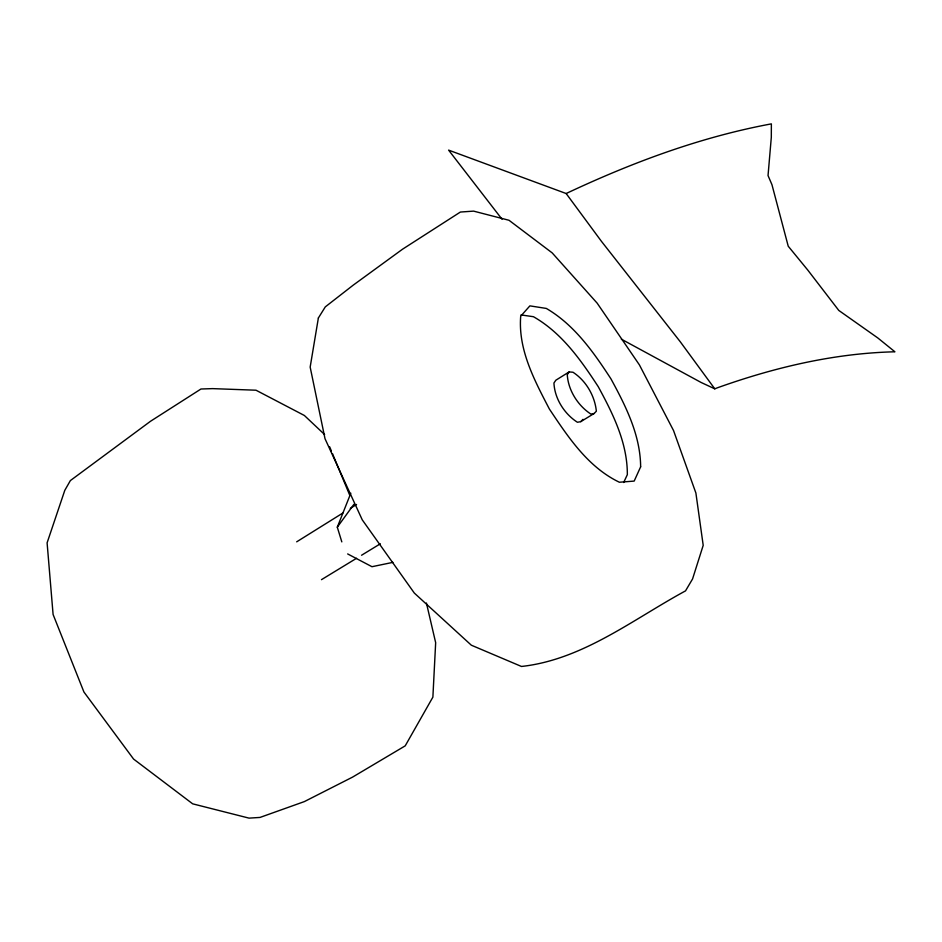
<?xml version="1.0" encoding="UTF-8"?>
<svg xmlns="http://www.w3.org/2000/svg" width="942" height="942" viewBox="0 0 942 942"><rect width="100%" height="100%" fill="white"/><g stroke="black" fill="none" stroke-linecap="round" stroke-linejoin="round"><path stroke-width="1.41" d="M341.816 541.885L337.295 527.179L350.813 493.219M623.663 482.516L627.337 474.65C627.478 442.928 613.042 413.927 598.252 386.691C580.825 359.974 561.738 332.844 533.455 316.712L520.961 314.922M569.133 371.925L567.272 374.692C568.179 390.294 577.882 405.578 590.87 414.068L594.119 413.503L596.357 411.207C594.791 395.77 586.006 380.745 572.995 372.243L569.133 371.925L555.851 380.203L553.943 383.005C554.638 398.596 564.364 413.938 577.422 422.263L580.731 421.663L594.119 413.503M337.295 527.179L353.945 504.276M580.731 421.663L583.039 419.331M296.671 541.838L342.829 513.049M350.318 508.374L356.559 504.488M321.481 579.66L356.547 558.288M361.563 555.238L380.344 543.793M502.062 219.286L448.604 150.119L566.154 193.522C631.599 162.719 700.071 137.096 771.368 123.873L771.31 137.308L768.036 175.565L771.957 184.691L788.23 246.215L807.859 270.177L838.78 310.424L877.838 337.978L894.9 351.79C834.106 353.238 774.206 367.462 717.133 387.892L714.778 388.834L701.083 382.452L621.343 339.167M392.896 562.362L371.972 566.707L347.657 553.931M324.613 434.568L304.384 415.493L256 390.212L212.586 388.622L200.964 389.011L150.532 421.251L70.379 480.573L64.798 490.335L47.1 542.839L53.093 614.478L83.932 692.017L133.576 759.064L192.674 803.832L249.029 818.127L260.004 817.432L304.372 801.595L352.591 777.103L405.213 745.852L432.884 697.139L435.663 642.691L426.42 603.01M566.154 193.522L601.408 241.293L680.312 341.828L714.778 388.834M329.676 446.849L331.348 450.9M332.467 453.597L349.823 495.433M318.372 317.984L310.165 367.097L325.014 438.713L362.246 519.831L414.327 593.071L471.33 645.199L521.479 666.465C582.615 659.73 632.977 619.365 685.517 590.881L692.558 578.965L703.203 545.359L695.891 493.019L673.53 430.529L639.406 364.895L597.157 303.147L552.189 252.892L509.01 220.275L473.602 211.126L460.391 212.044L402.587 249.171L353.238 285.132L325.296 306.88L318.372 317.984M640.642 466.82L634.178 481.091L619.365 482.233C587.926 467.15 568.132 437.076 549.351 408.981C534.432 380.262 517.994 349.647 520.702 316.218L529.887 305.867L546.325 308.434C574.467 324.908 593.495 352.096 610.958 378.872C625.806 406.132 640.383 435.063 640.642 466.82"/></g></svg>
